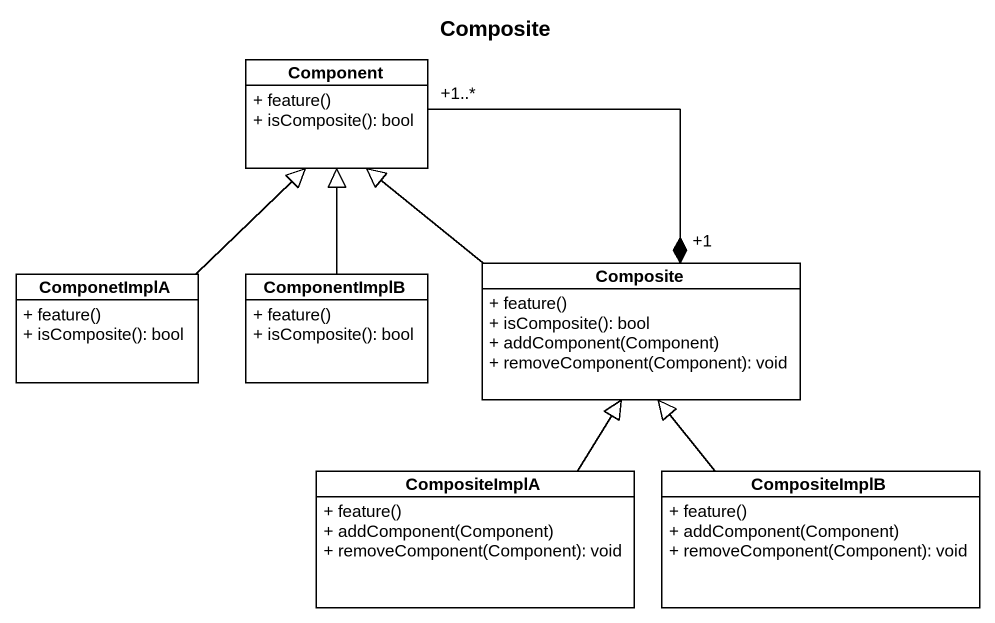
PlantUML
@startuml
title Composite
hide circle
hide empty members
skinparam classAttributeIconSize 0
class "Component" as Component_ {
  + feature()
  + isComposite(): bool
}
class ComponetImplA {
  + feature()
  + isComposite(): bool
}
class ComponentImplB {
  + feature()
  + isComposite(): bool
}
class Composite {
  + feature()
  + isComposite(): bool
  + addComponent(Component)
  + removeComponent(Component): void
}
class CompositeImplA {
  + feature()
  + addComponent(Component)
  + removeComponent(Component): void
}
class CompositeImplB {
  + feature()
  + addComponent(Component)
  + removeComponent(Component): void
}
Component_ "+1..*" --* "+1" Composite
ComponetImplA -up-|> Component_
ComponentImplB -up-|> Component_
Composite -up-|> Component_
CompositeImplA -up-|> Composite
CompositeImplB -up-|> Composite
@enduml
